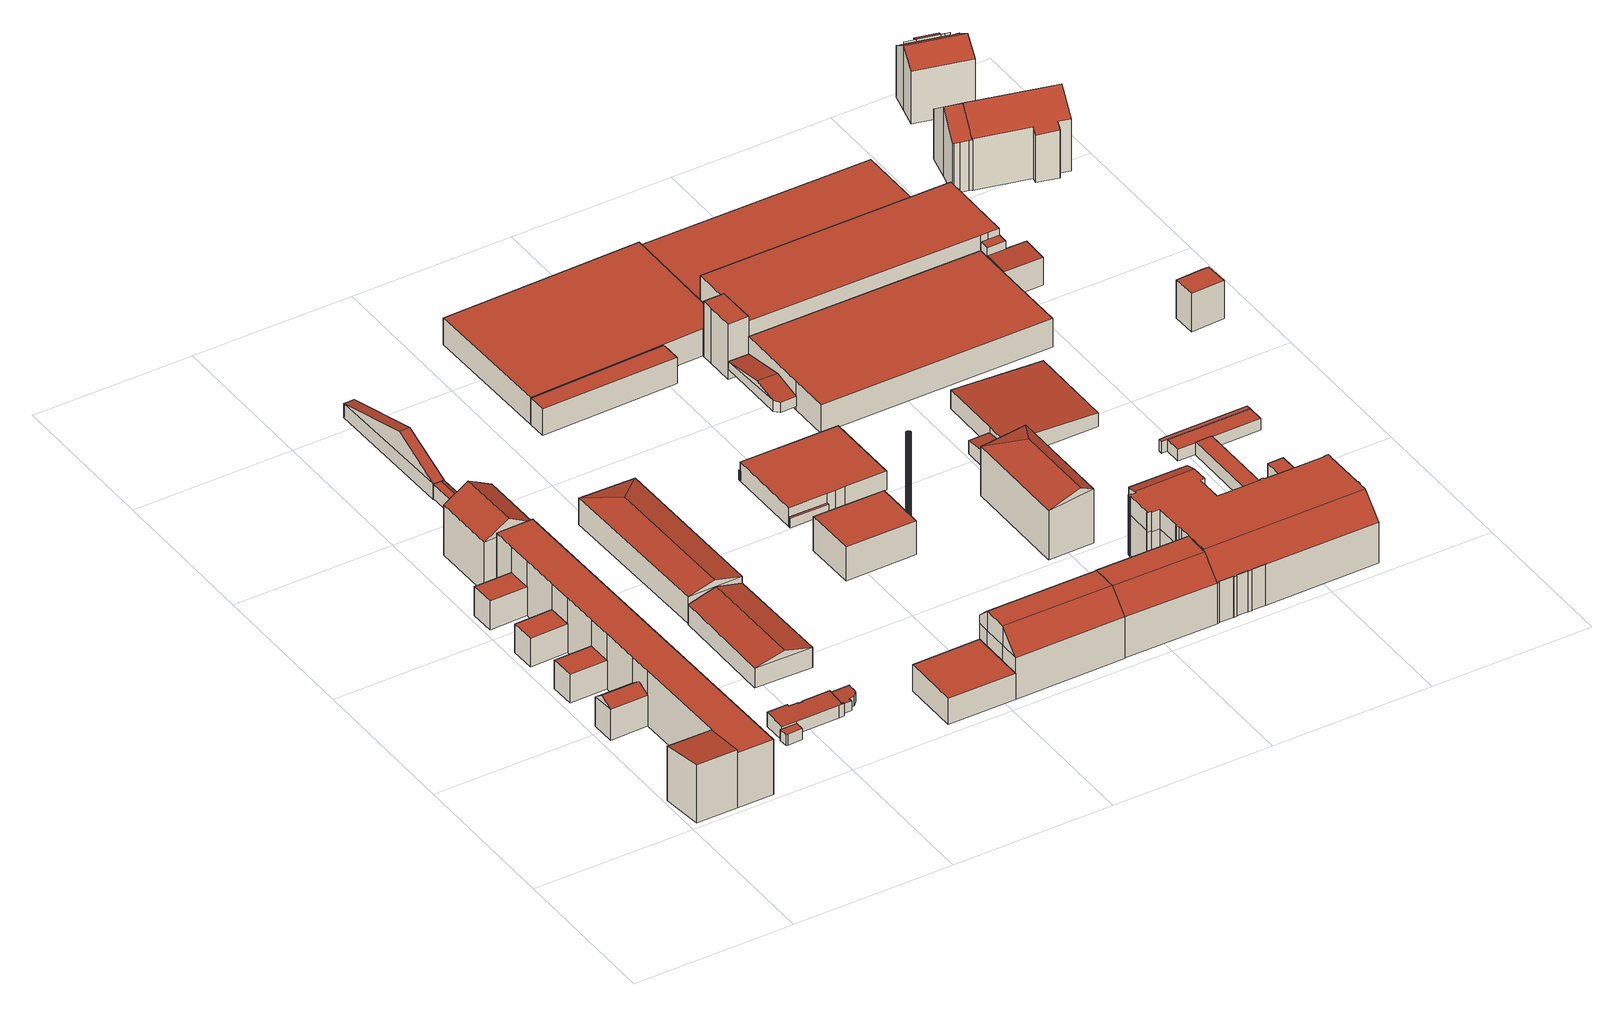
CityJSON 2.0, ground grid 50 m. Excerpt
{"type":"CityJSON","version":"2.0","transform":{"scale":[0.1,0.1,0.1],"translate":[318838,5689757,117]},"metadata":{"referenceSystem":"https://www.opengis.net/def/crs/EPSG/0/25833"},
"CityObjects":{
"building1":{"type":"Building","attributes":{"Gemeindeschluessel":14713000,"Geometrietyp2DReferenz":"3000","function":"31001_9998","roofType":"9999"},"children":["building1-1","building1-2","building1-3","building1-4","building1-5","building1-6"]},
"building1-1":{"type":"BuildingPart","attributes":{"Dachtyp_tdc":"tdcPolyFlatRoof","Dachneigung":5.06,"QualitaetDacherkennung":63,"Geometrietyp2DReferenz":"3000","roofType":"2100","measuredHeight":19.06},"parents":["building1"],"geometry":[{"type":"MultiSurface","lod":"2","boundaries":[[[0,1,2,3]],[[1,4,5,2]],[[6,0,3,7,8]],[[6,9,4,1,0]],[[3,2,5,7]],[[8,9,6]],[[7,5,4,9,8]]],"semantics":{"surfaces":[{"type":"WallSurface"},{"type":"RoofSurface"},{"type":"GroundSurface"},{"type":"ClosureSurface"}],"values":[0,0,0,1,2,0,3]}}]},
"building1-2":{"type":"BuildingPart","attributes":{"Dachtyp_tdc":"tdcGableRoof","Dachneigung":22.93,"QualitaetDacherkennung":9,"Geometrietyp2DReferenz":"3000","roofType":"3100","measuredHeight":12.01},"parents":["building1"],"geometry":[{"type":"MultiSurface","lod":"2","boundaries":[[[10,11,12,13]],[[11,14,15,12]],[[11,10,16]],[[10,17,18,16]],[[14,11,16,18]],[[19,13,12,15]],[[13,19,17,10]],[[19,15,14,17]],[[17,14,18]]],"semantics":{"surfaces":[{"type":"WallSurface"},{"type":"RoofSurface"},{"type":"GroundSurface"},{"type":"ClosureSurface"}],"values":[0,0,0,1,1,2,0,3,3]}}]},
"building1-3":{"type":"BuildingPart","attributes":{"Dachtyp_tdc":"tdcPolyFlatRoof","Dachneigung":0,"QualitaetDacherkennung":59,"Geometrietyp2DReferenz":"3000","roofType":"1000","measuredHeight":9.4},"parents":["building1"],"geometry":[{"type":"MultiSurface","lod":"2","boundaries":[[[20,21,22,23]],[[21,24,25,22]],[[24,26,27,25]],[[26,24,21,20]],[[23,22,25,27]],[[23,27,26,20]]],"semantics":{"surfaces":[{"type":"WallSurface"},{"type":"RoofSurface"},{"type":"GroundSurface"},{"type":"ClosureSurface"}],"values":[0,0,0,1,2,3]}}]},
"building1-4":{"type":"BuildingPart","attributes":{"Dachtyp_tdc":"tdcPolyFlatRoof","Dachneigung":0,"QualitaetDacherkennung":18,"Geometrietyp2DReferenz":"3000","roofType":"1000","measuredHeight":18.11},"parents":["building1"],"geometry":[{"type":"MultiSurface","lod":"2","boundaries":[[[28,29,23,30]],[[29,20,23]],[[31,27,26]],[[31,32,33,27]],[[32,34,33]],[[35,36,37]],[[35,38,39,36]],[[38,40,41,39]],[[40,42,43,41]],[[42,8,7,43]],[[44,45,19,5,4]],[[45,17,19]],[[46,15,14]],[[46,47,48,15]],[[47,49,48]],[[28,30,50]],[[47,46,45,44,9,8,42,40,38,35,32,31,29,28]],[[23,27,33,36,39,41,43,7,5,19,15,48,30]],[[26,20,29,31]],[[26,27,23,20]],[[37,34,32,35]],[[37,36,33,34]],[[4,9,44]],[[5,7,8,9,4]],[[14,18,17,45,46]],[[14,15,19,17]],[[14,17,18]],[[50,49,47,28]],[[50,30,48,49]]],"semantics":{"surfaces":[{"type":"WallSurface"},{"type":"RoofSurface"},{"type":"GroundSurface"},{"type":"ClosureSurface"}],"values":[0,0,0,0,0,0,0,0,0,0,0,0,0,0,0,0,1,2,0,3,0,3,0,3,0,3,3,0,3]}}]},
"building1-5":{"type":"BuildingPart","attributes":{"Dachtyp_tdc":"tdcPolyFlatRoof","Dachneigung":0,"QualitaetDacherkennung":59,"Geometrietyp2DReferenz":"3000","roofType":"1000","measuredHeight":9.48},"parents":["building1"],"geometry":[{"type":"MultiSurface","lod":"2","boundaries":[[[51,52,53,54]],[[52,37,36,53]],[[34,51,54,33]],[[34,37,52,51]],[[54,53,36,33]],[[33,36,37,34]]],"semantics":{"surfaces":[{"type":"WallSurface"},{"type":"RoofSurface"},{"type":"GroundSurface"},{"type":"ClosureSurface"}],"values":[0,0,0,1,2,3]}}]},
"building1-6":{"type":"BuildingPart","attributes":{"Dachtyp_tdc":"tdcPolyFlatRoof","Dachneigung":0,"QualitaetDacherkennung":62,"Geometrietyp2DReferenz":"3000","roofType":"1000","measuredHeight":9.36},"parents":["building1"],"geometry":[{"type":"MultiSurface","lod":"2","boundaries":[[[49,55,56,48]],[[55,57,58,56]],[[57,50,30,58]],[[50,57,55,49]],[[48,56,58,30]],[[48,30,50,49]]],"semantics":{"surfaces":[{"type":"WallSurface"},{"type":"RoofSurface"},{"type":"GroundSurface"},{"type":"ClosureSurface"}],"values":[0,0,0,1,2,3]}}]},
"building2":{"type":"Building","attributes":{"Dachtyp_tdc":"tdcPolyFlatRoof","Gemeindeschluessel":14713000,"Dachneigung":3.69,"QualitaetDacherkennung":76,"Geometrietyp2DReferenz":"3000","function":"31001_2000","roofType":"2100","measuredHeight":3.7},"geometry":[{"type":"MultiSurface","lod":"2","boundaries":[[[59,60,61,62]],[[60,63,64,61]],[[63,65,66,64]],[[65,67,68,66]],[[67,69,70,68]],[[69,71,72,70]],[[71,59,62,72]],[[71,69,67,65,63,60,59]],[[62,61,64,66,68,70,72]]],"semantics":{"surfaces":[{"type":"WallSurface"},{"type":"RoofSurface"},{"type":"GroundSurface"}],"values":[0,0,0,0,0,0,0,1,2]}}]},
"building3":{"type":"Building","attributes":{"Dachtyp_tdc":"tdcFreeFormRoof","Gemeindeschluessel":14713000,"Dachneigung":31.34,"QualitaetDacherkennung":77,"Geometrietyp2DReferenz":"3000","function":"31001_9998","roofType":"5000","measuredHeight":21.34},"geometry":[{"type":"MultiSurface","lod":"2","boundaries":[[[73,74,75,76]],[[74,77,78,75]],[[77,79,80,78]],[[79,81,82,80]],[[81,73,76,82]],[[79,77,74,83,84]],[[84,83,73,81]],[[74,73,83]],[[81,79,84]],[[76,75,78,80,82]]],"semantics":{"surfaces":[{"type":"WallSurface"},{"type":"RoofSurface"},{"type":"GroundSurface"}],"values":[0,0,0,0,0,1,1,0,0,2]}}]},
"building4":{"type":"Building","attributes":{"Dachtyp_tdc":"tdcPolyFlatRoof","Gemeindeschluessel":14713000,"Dachneigung":4.93,"QualitaetDacherkennung":96,"Geometrietyp2DReferenz":"3000","function":"31001_2000","roofType":"2100","measuredHeight":4.81},"geometry":[{"type":"MultiSurface","lod":"2","boundaries":[[[85,86,87,88]],[[86,89,90,87]],[[89,91,92,90]],[[91,93,94,92]],[[93,95,96,94]],[[95,97,98,96]],[[97,99,100,98]],[[99,101,102,100]],[[101,103,104,102]],[[103,105,106,104]],[[105,107,108,106]],[[107,109,110,108]],[[109,111,112,110]],[[111,85,88,112]],[[111,109,107,105,103,101,99,97,95,93,91,89,86,85]],[[88,87,90,92,94,96,98,100,102,104,106,108,110,112]]],"semantics":{"surfaces":[{"type":"WallSurface"},{"type":"RoofSurface"},{"type":"GroundSurface"}],"values":[0,0,0,0,0,0,0,0,0,0,0,0,0,0,1,2]}}]},
"building5":{"type":"Building","attributes":{"Dachtyp_tdc":"tdcFreeFormRoof","Gemeindeschluessel":14713000,"Dachneigung":35.21,"QualitaetDacherkennung":14,"Geometrietyp2DReferenz":"3000","function":"31001_9998","roofType":"5000","measuredHeight":5.88},"geometry":[{"type":"MultiSurface","lod":"2","boundaries":[[[113,114,115,116]],[[114,117,118,115]],[[117,119,120,118]],[[119,113,116,120]],[[121,119,117]],[[122,121,117,114]],[[122,114,113]],[[121,122,113,119]],[[116,115,118,120]]],"semantics":{"surfaces":[{"type":"WallSurface"},{"type":"RoofSurface"},{"type":"GroundSurface"}],"values":[0,0,0,0,0,1,1,1,2]}}]},
"building6":{"type":"Building","attributes":{"Dachtyp_tdc":"tdcPolyFlatRoof","Gemeindeschluessel":14713000,"Dachneigung":2.71,"QualitaetDacherkennung":88,"Geometrietyp2DReferenz":"3000","function":"31001_2000","roofType":"2100","measuredHeight":3.27},"geometry":[{"type":"MultiSurface","lod":"2","boundaries":[[[123,124,125,126]],[[124,127,128,125]],[[127,129,130,128]],[[129,131,132,130]],[[131,133,134,132]],[[133,135,136,134]],[[135,137,138,136]],[[137,139,140,138]],[[139,141,142,140]],[[141,123,126,142]],[[141,139,137,135,133,131,129,127,124,123]],[[126,125,128,130,132,134,136,138,140,142]]],"semantics":{"surfaces":[{"type":"WallSurface"},{"type":"RoofSurface"},{"type":"GroundSurface"}],"values":[0,0,0,0,0,0,0,0,0,0,1,2]}}]},
"building7":{"type":"Building","attributes":{"Dachtyp_tdc":"tdcGableRoof","Gemeindeschluessel":14713000,"Dachneigung":14.71,"QualitaetDacherkennung":98,"Geometrietyp2DReferenz":"3000","function":"31001_2000","roofType":"3100","measuredHeight":8.89},"geometry":[{"type":"MultiSurface","lod":"2","boundaries":[[[143,144,145,146]],[[144,147,148,145]],[[147,149,150,148]],[[149,143,146,150]],[[147,144,151]],[[143,149,152]],[[144,143,152,151]],[[149,147,151,152]],[[146,145,148,150]]],"semantics":{"surfaces":[{"type":"WallSurface"},{"type":"RoofSurface"},{"type":"GroundSurface"}],"values":[0,0,0,0,0,0,1,1,2]}}]},
"building8":{"type":"Building","attributes":{"Dachtyp_tdc":"tdcGableRoof","Gemeindeschluessel":14713000,"Dachneigung":15.1,"QualitaetDacherkennung":5,"Geometrietyp2DReferenz":"3000","function":"31001_9998","roofType":"3100","measuredHeight":11.93},"geometry":[{"type":"MultiSurface","lod":"2","boundaries":[[[153,154,155,156]],[[154,157,158,155]],[[157,159,160,158]],[[159,153,156,160]],[[157,154,161]],[[153,159,162]],[[154,153,162,161]],[[159,157,161,162]],[[156,155,158,160]]],"semantics":{"surfaces":[{"type":"WallSurface"},{"type":"RoofSurface"},{"type":"GroundSurface"}],"values":[0,0,0,0,0,0,1,1,2]}}]},
"building9":{"type":"Building","attributes":{"Dachtyp_tdc":"tdcFreeFormRoof","Gemeindeschluessel":14713000,"Dachneigung":15.01,"QualitaetDacherkennung":73,"Geometrietyp2DReferenz":"3000","function":"31001_2000","roofType":"5000","measuredHeight":10.94},"geometry":[{"type":"MultiSurface","lod":"2","boundaries":[[[163,164,165,166]],[[164,167,168,165]],[[167,169,170,168]],[[169,163,166,170]],[[171,169,167]],[[172,171,167,164]],[[172,164,163]],[[171,172,163,169]],[[166,165,168,170]]],"semantics":{"surfaces":[{"type":"WallSurface"},{"type":"RoofSurface"},{"type":"GroundSurface"}],"values":[0,0,0,0,0,1,1,1,2]}}]},
"building10":{"type":"Building","attributes":{"Dachtyp_tdc":"tdcPolyFlatRoof","Gemeindeschluessel":14713000,"Dachneigung":0,"QualitaetDacherkennung":84,"Geometrietyp2DReferenz":"3000","function":"31001_2000","roofType":"1000","measuredHeight":8.67},"geometry":[{"type":"MultiSurface","lod":"2","boundaries":[[[173,174,175,176]],[[174,177,178,175]],[[177,179,180,178]],[[179,173,176,180]],[[179,177,174,173]],[[176,175,178,180]]],"semantics":{"surfaces":[{"type":"WallSurface"},{"type":"RoofSurface"},{"type":"GroundSurface"}],"values":[0,0,0,0,1,2]}}]},
"building11":{"type":"Building","attributes":{"Dachtyp_tdc":"tdcFreeFormRoof","Gemeindeschluessel":14713000,"Dachneigung":44.87,"QualitaetDacherkennung":77,"Geometrietyp2DReferenz":"3000","function":"31001_2000","roofType":"5000","measuredHeight":20.08},"geometry":[{"type":"MultiSurface","lod":"2","boundaries":[[[181,182,183,184]],[[182,185,186,183]],[[185,187,188,186]],[[187,189,190,188]],[[189,191,192,190]],[[191,193,194,192]],[[193,195,196,194]],[[195,197,198,196]],[[197,199,200,198]],[[199,201,202,200]],[[201,181,184,202]],[[203,204,205,206,207,208,209]],[[210,211,195,212]],[[209,208,211,210,213,214]],[[187,203,209,214,189]],[[189,214,213,191]],[[191,213,210,212,193]],[[193,212,195]],[[199,208,207,201]],[[197,211,208,199]],[[201,207,206,181]],[[181,206,205,182]],[[182,205,204,185]],[[185,204,203,187]],[[195,211,197]],[[184,183,186,188,190,192,194,196,198,200,202]]],"semantics":{"surfaces":[{"type":"WallSurface"},{"type":"RoofSurface"},{"type":"GroundSurface"}],"values":[0,0,0,0,0,0,0,0,0,0,0,1,1,1,0,0,0,0,0,0,0,0,0,0,0,2]}}]},
"building12":{"type":"Building","attributes":{"Dachtyp_tdc":"tdcPolyFlatRoof","Gemeindeschluessel":14713000,"Dachneigung":0,"QualitaetDacherkennung":48,"Geometrietyp2DReferenz":"3000","function":"31001_2000","roofType":"1000","measuredHeight":11.21},"geometry":[{"type":"MultiSurface","lod":"2","boundaries":[[[215,216,217,218]],[[216,219,220,217]],[[219,221,222,220]],[[221,223,224,222]],[[223,225,226,224]],[[225,215,218,226]],[[225,223,221,219,216,215]],[[218,217,220,222,224,226]]],"semantics":{"surfaces":[{"type":"WallSurface"},{"type":"RoofSurface"},{"type":"GroundSurface"}],"values":[0,0,0,0,0,0,1,2]}}]},
"building13":{"type":"Building","attributes":{"Stand_DGM":"2023","Stand_Basis-DLM":"2022","Gemeindeschluessel":"14713000","ObjektHoehe":34,"Stand_Laserscan":"2023","BodenHoehe":121.44,"Stand_3D-Stadtmodell":"2025","Geometrietyp2DReferenz":1000,"AbsoluteHoehe":155.44,"function":"51002_1290","roofType":"9999","measuredHeight":34},"geometry":[{"type":"MultiSurface","lod":"2","boundaries":[[[227,228,229]],[[227,230,231]],[[227,229,232]],[[227,232,233]],[[227,233,230]],[[227,231,234]],[[227,234,235]],[[227,235,236]],[[227,236,237]],[[227,237,238]],[[227,238,239]],[[227,239,240]],[[227,240,241]],[[227,241,242]],[[227,242,243]],[[227,243,244]],[[227,244,245]],[[227,245,246]],[[236,247,248]],[[235,234,249]],[[235,249,247]],[[234,231,250]],[[234,250,249]],[[231,230,251]],[[231,251,250]],[[230,233,252]],[[230,252,251]],[[233,232,253]],[[233,253,252]],[[232,229,254]],[[232,254,253]],[[229,228,255]],[[229,255,254]],[[228,227,256]],[[228,256,255]],[[227,246,257]],[[227,257,256]],[[246,245,258]],[[246,258,257]],[[245,244,259]],[[245,259,258]],[[244,243,260]],[[244,260,259]],[[243,242,261]],[[243,261,260]],[[242,241,262]],[[242,262,261]],[[241,240,263]],[[241,263,262]],[[240,239,264]],[[240,264,263]],[[239,238,265]],[[239,265,264]],[[238,237,266]],[[238,266,265]],[[237,236,248]],[[237,248,266]],[[236,235,247]],[[253,254,255]],[[253,255,256]],[[253,257,258]],[[253,258,259]],[[253,259,260]],[[253,260,261]],[[253,261,262]],[[253,262,263]],[[253,263,264]],[[253,264,265]],[[253,265,266]],[[253,266,248]],[[253,248,247]],[[253,247,249]],[[253,249,250]],[[253,250,251]],[[253,251,252]],[[253,256,257]]],"semantics":{"surfaces":[{"type":"RoofSurface"},{"type":"WallSurface"},{"type":"GroundSurface"}],"values":[0,0,0,0,0,0,0,0,0,0,0,0,0,0,0,0,0,0,1,1,1,1,1,1,1,1,1,1,1,1,1,1,1,1,1,1,1,1,1,1,1,1,1,1,1,1,1,1,1,1,1,1,1,1,1,1,1,1,2,2,2,2,2,2,2,2,2,2,2,2,2,2,2,2,2,2]}}]},
"building14":{"type":"Building","attributes":{"Gemeindeschluessel":14713000,"Geometrietyp2DReferenz":"3000","function":"31001_2000","roofType":"9999"},"children":["building14-1","building14-2","building14-3"]},
"building14-1":{"type":"BuildingPart","attributes":{"Dachtyp_tdc":"tdcPolyFlatRoof","Dachneigung":0,"QualitaetDacherkennung":0,"Geometrietyp2DReferenz":"3000","roofType":"9999","measuredHeight":3.08},"parents":["building14"],"geometry":[{"type":"MultiSurface","lod":"2","boundaries":[[[267,268,269,270]],[[270,269,271,272]],[[269,268,273,271]],[[268,267,274,273]],[[272,271,273,274]],[[272,274,267,270]]],"semantics":{"surfaces":[{"type":"RoofSurface"},{"type":"WallSurface"},{"type":"GroundSurface"},{"type":"ClosureSurface"}],"values":[0,1,1,1,2,3]}}]},
"building14-2":{"type":"BuildingPart","attributes":{"Dachtyp_tdc":"tdcPolyFlatRoof","Dachneigung":0,"QualitaetDacherkennung":0,"Geometrietyp2DReferenz":"3000","roofType":"9999","measuredHeight":3.08},"parents":["building14"],"geometry":[{"type":"MultiSurface","lod":"2","boundaries":[[[275,276,277,278]],[[278,277,279,280]],[[277,276,281,279]],[[276,275,282,281]],[[280,279,281,282]],[[280,282,275,278]]],"semantics":{"surfaces":[{"type":"RoofSurface"},{"type":"WallSurface"},{"type":"GroundSurface"},{"type":"ClosureSurface"}],"values":[0,1,1,1,2,3]}}]},
"building14-3":{"type":"BuildingPart","attributes":{"Dachtyp_tdc":"tdcPolyFlatRoof","Dachneigung":0,"QualitaetDacherkennung":38,"Geometrietyp2DReferenz":"3000","roofType":"1000","measuredHeight":6.15},"parents":["building14"],"geometry":[{"type":"MultiSurface","lod":"2","boundaries":[[[283,284,285,286]],[[284,287,288,285]],[[287,289,278,280,288]],[[290,291,270,272,282,275]],[[292,293,294,274,267]],[[293,283,286,294]],[[293,292,291,290,289,287,284,283]],[[286,285,288,280,282,272,274,294]],[[275,278,289,290]],[[275,282,280,278]],[[267,270,291,292]],[[267,274,272,270]]],"semantics":{"surfaces":[{"type":"WallSurface"},{"type":"RoofSurface"},{"type":"GroundSurface"},{"type":"ClosureSurface"}],"values":[0,0,0,0,0,0,1,2,0,3,0,3]}}]},
"building15":{"type":"Building","attributes":{"Gemeindeschluessel":14713000,"Geometrietyp2DReferenz":"3000","function":"31001_2000","roofType":"9999"},"children":["building15-1","building15-2"]},
"building15-1":{"type":"BuildingPart","attributes":{"Dachtyp_tdc":"tdcPolyFlatRoof","Dachneigung":0,"QualitaetDacherkennung":73,"Geometrietyp2DReferenz":"3000","roofType":"1000","measuredHeight":8.8},"parents":["building15"],"geometry":[{"type":"MultiSurface","lod":"2","boundaries":[[[295,296,297,298]],[[296,299,300,297]],[[299,301,302,300]],[[301,303,304,302]],[[303,305,306,307,304]],[[308,309,310,311,312]],[[309,295,298,310]],[[309,308,305,303,301,299,296,295]],[[298,297,300,302,304,307,311,310]],[[312,306,305,308]],[[312,311,307,306]]],"semantics":{"surfaces":[{"type":"WallSurface"},{"type":"RoofSurface"},{"type":"GroundSurface"},{"type":"ClosureSurface"}],"values":[0,0,0,0,0,0,0,1,2,0,3]}}]},
"building15-2":{"type":"BuildingPart","attributes":{"Dachtyp_tdc":"tdcPolyFlatRoof","Dachneigung":0,"QualitaetDacherkennung":86,"Geometrietyp2DReferenz":"3000","roofType":"1000","measuredHeight":8.56},"parents":["building15"],"geometry":[{"type":"MultiSurface","lod":"2","boundaries":[[[306,313,314,307]],[[313,315,316,314]],[[315,312,311,316]],[[312,315,313,306]],[[307,314,316,311]],[[307,311,312,306]]],"semantics":{"surfaces":[{"type":"WallSurface"},{"type":"RoofSurface"},{"type":"GroundSurface"},{"type":"ClosureSurface"}],"values":[0,0,0,1,2,3]}}]},
"building16":{"type":"Building","attributes":{"Dachtyp_tdc":"tdcFreeFormRoof","Gemeindeschluessel":14713000,"Dachneigung":45.64,"QualitaetDacherkennung":65,"Geometrietyp2DReferenz":"3000","function":"31001_2000","roofType":"5000","measuredHeight":20},"geometry":[{"type":"MultiSurface","lod":"2","boundaries":[[[317,318,319,320]],[[318,321,322,319]],[[321,193,323,322]],[[193,324,325,323]],[[324,191,326,325]],[[191,189,327,326]],[[189,328,329,327]],[[328,187,330,329]],[[187,331,332,330]],[[331,317,320,332]],[[333,334,212,321]],[[335,336,337,338]],[[214,213,334,333,339,335,338]],[[317,335,339,318]],[[318,339,333,321]],[[191,213,214,189]],[[189,214,338,328]],[[328,338,337,187]],[[187,337,336,331]],[[331,336,335,317]],[[324,334,213,191]],[[193,212,334,324]],[[321,212,193]],[[320,319,322,323,325,326,327,329,330,332]]],"semantics":{"surfaces":[{"type":"WallSurface"},{"type":"RoofSurface"},{"type":"GroundSurface"}],"values":[0,0,0,0,0,0,0,0,0,0,1,1,1,0,0,0,0,0,0,0,0,0,0,2]}}]},
"building17":{"type":"Building","attributes":{"Dachtyp_tdc":"tdcFreeFormRoof","Gemeindeschluessel":14713000,"Dachneigung":10.09,"QualitaetDacherkennung":33,"Geometrietyp2DReferenz":"3000","function":"31001_2000","roofType":"5000","measuredHeight":5.03},"geometry":[{"type":"MultiSurface","lod":"2","boundaries":[[[340,341,342,343]],[[341,344,345,342]],[[344,346,347,345]],[[346,348,349,347]],[[348,340,343,349]],[[344,341,350,351,346]],[[351,350,340,348]],[[341,340,350]],[[348,346,351]],[[343,342,345,347,349]]],"semantics":{"surfaces":[{"type":"WallSurface"},{"type":"RoofSurface"},{"type":"GroundSurface"}],"values":[0,0,0,0,0,1,1,0,0,2]}}]},
"building18":{"type":"Building","attributes":{"Dachtyp_tdc":"tdcHipAndGableRoof","Gemeindeschluessel":14713000,"Dachneigung":19.66,"QualitaetDacherkennung":13,"Geometrietyp2DReferenz":"3000","function":"31001_2000","roofType":"5000","measuredHeight":19.71},"geometry":[{"type":"MultiSurface","lod":"2","boundaries":[[[352,353,354,355]],[[353,356,357,354]],[[356,358,359,357]],[[358,352,355,359]],[[356,353,360]],[[352,358,361]],[[353,352,361,360]],[[358,356,360,361]],[[355,354,357,359]]],"semantics":{"surfaces":[{"type":"WallSurface"},{"type":"RoofSurface"},{"type":"GroundSurface"}],"values":[0,0,0,0,1,0,1,1,2]}}]},
"building19":{"type":"Building","attributes":{"Dachtyp_tdc":"tdcFreeFormRoof","Gemeindeschluessel":14713000,"Dachneigung":0.931,"QualitaetDacherkennung":51,"Geometrietyp2DReferenz":"3000","function":"31001_2000","roofType":"5000","measuredHeight":20.13},"geometry":[{"type":"MultiSurface","lod":"2","boundaries":[[[362,363,364,365]],[[363,366,367,364]],[[366,368,369,367]],[[368,370,371,369]],[[370,372,373,371]],[[372,374,375,373]],[[374,376,377,375]],[[376,378,379,377]],[[378,380,381,379]],[[380,382,383,381]],[[382,384,385,383]],[[384,386,387,385]],[[386,388,389,387]],[[388,390,391,389]],[[390,392,393,391]],[[392,394,395,393]],[[394,396,397,395]],[[396,398,399,397]],[[398,400,401,399]],[[400,402,403,401]],[[402,404,405,403]],[[404,406,407,405]],[[406,408,409,407]],[[408,410,411,409]],[[410,412,413,411]],[[412,414,415,413]],[[414,416,417,415]],[[416,418,419,417]],[[418,420,421,419]],[[420,422,423,421]],[[422,424,425,423]],[[424,426,427,425]],[[426,428,429,427]],[[428,430,431,429]],[[430,432,433,431]],[[432,434,435,433]],[[434,436,437,435]],[[436,438,439,437]],[[438,440,441,439]],[[440,442,443,441]],[[442,444,445,443]],[[444,446,447,445]],[[446,448,449,447]],[[448,450,451,449]],[[450,452,453,451]],[[452,454,455,453]],[[454,456,457,455]],[[456,458,459,457]],[[458,460,461,459]],[[460,462,463,461]],[[462,464,465,463]],[[464,466,467,465]],[[466,362,365,467]],[[468,469,470,471,472]],[[473,474,475,476,477,478,438,479,480,481,482,483,484,454,452,485]],[[486,487,488,489,490,491,492,493,494,495,496,497,498,499,500,472,471,501,502,503,504,505,506,507,508,509,510,511,512,513,514,515,516,517,518,480,479,519,520,521,522]],[[430,522,521,432]],[[428,486,522,430]],[[432,521,520,434]],[[434,520,519,436]],[[436,519,479,438]],[[464,518,517,466]],[[462,481,480,518,464]],[[466,517,516,362]],[[362,516,515,363]],[[363,515,514,366]],[[366,514,513,368]],[[368,513,512,370]],[[370,512,511,372]],[[372,511,510,374]],[[374,510,509,376]],[[376,509,508,378]],[[378,508,507,380]],[[380,507,506,382]],[[382,506,505,384]],[[384,505,504,386]],[[386,504,503,388]],[[388,503,502,390]],[[390,502,501,392]],[[392,501,471,470,394]],[[400,500,499,402]],[[398,468,472,500,400]],[[402,499,498,404]],[[404,498,497,406]],[[406,497,496,408]],[[408,496,495,410]],[[410,495,494,412]],[[412,494,493,414]],[[414,493,492,416]],[[416,492,491,418]],[[418,491,490,420]],[[420,490,489,422]],[[422,489,488,424]],[[424,488,487,426]],[[426,487,486,428]],[[450,485,452]],[[448,473,485,450]],[[456,484,483,458]],[[454,484,456]],[[458,483,482,460]],[[460,482,481,462]],[[438,478,440]],[[478,477,440]],[[440,477,476,442]],[[442,476,475,444]],[[444,475,474,446]],[[446,474,473,448]],[[394,470,469,396]],[[396,469,468,398]],[[365,364,367,369,371,373,375,377,379,381,383,385,387,389,391,393,395,397,399,401,403,405,407,409,411,413,415,417,419,421,423,425,427,429,431,433,435,437,439,441,443,445,447,449,451,453,455,457,459,461,463,465,467]]],"semantics":{"surfaces":[{"type":"WallSurface"},{"type":"RoofSurface"},{"type":"GroundSurface"}],"values":[0,0,0,0,0,0,0,0,0,0,0,0,0,0,0,0,0,0,0,0,0,0,0,0,0,0,0,0,0,0,0,0,0,0,0,0,0,0,0,0,0,0,0,0,0,0,0,0,0,0,0,0,0,1,1,1,0,0,0,0,0,0,0,0,0,0,0,0,0,0,0,0,0,0,0,0,0,0,0,0,0,0,0,0,0,0,0,0,0,0,0,0,0,0,0,0,0,0,0,0,0,0,0,0,0,0,0,0,0,2]}}]},
"building20":{"type":"Building","attributes":{"Gemeindeschluessel":14713000,"Geometrietyp2DReferenz":"3000","function":"31001_2000","roofType":"9999"},"children":["building20-1","building20-2"]},
"building20-1":{"type":"BuildingPart","attributes":{"Dachtyp_tdc":"tdcPolyFlatRoof","Dachneigung":3.35,"QualitaetDacherkennung":69,"Geometrietyp2DReferenz":"3000","roofType":"2100","measuredHeight":6.18},"parents":["building20"],"geometry":[{"type":"MultiSurface","lod":"2","boundaries":[[[523,524,525,526]],[[524,527,528,525]],[[527,529,530,531,528]],[[532,523,526,533,534]],[[532,529,527,524,523]],[[526,525,528,531,533]],[[534,530,529,532]],[[534,533,531,530]]],"semantics":{"surfaces":[{"type":"WallSurface"},{"type":"RoofSurface"},{"type":"GroundSurface"},{"type":"ClosureSurface"}],"values":[0,0,0,0,1,2,0,3]}}]},
"building20-2":{"type":"BuildingPart","attributes":{"Dachtyp_tdc":"tdcPolyFlatRoof","Dachneigung":5.9,"QualitaetDacherkennung":83,"Geometrietyp2DReferenz":"3000","roofType":"2100","measuredHeight":5.24},"parents":["building20"],"geometry":[{"type":"MultiSurface","lod":"2","boundaries":[[[530,535,536,531]],[[535,537,538,536]],[[537,534,533,538]],[[537,535,530,534]],[[533,531,536,538]],[[531,533,534,530]]],"semantics":{"surfaces":[{"type":"WallSurface"},{"type":"RoofSurface"},{"type":"GroundSurface"},{"type":"ClosureSurface"}],"values":[0,0,0,1,2,3]}}]},
"building21":{"type":"Building","attributes":{"Dachtyp_tdc":"tdcPolyFlatRoof","Gemeindeschluessel":14713000,"Dachneigung":0,"QualitaetDacherkennung":43,"Geometrietyp2DReferenz":"3000","function":"31001_2000","roofType":"1000","measuredHeight":9.35},"geometry":[{"type":"MultiSurface","lod":"2","boundaries":[[[539,540,541,542]],[[540,543,544,541]],[[543,545,546,544]],[[545,547,548,546]],[[547,549,550,548]],[[549,551,552,550]],[[551,539,542,552]],[[551,549,547,545,543,540,539]],[[542,541,544,546,548,550,552]]],"semantics":{"surfaces":[{"type":"WallSurface"},{"type":"RoofSurface"},{"type":"GroundSurface"}],"values":[0,0,0,0,0,0,0,1,2]}}]},
"building22":{"type":"Building","attributes":{"Gemeindeschluessel":14713000,"Geometrietyp2DReferenz":"3000","function":"31001_2000","roofType":"9999"},"children":["building22-1","building22-2"]},
"building22-1":{"type":"BuildingPart","attributes":{"Dachtyp_tdc":"tdcPolyFlatRoof","Dachneigung":0,"QualitaetDacherkennung":72,"Geometrietyp2DReferenz":"3000","roofType":"1000","measuredHeight":18.2},"parents":["building22"],"geometry":[{"type":"MultiSurface","lod":"2","boundaries":[[[553,554,555,556]],[[554,557,558,555]],[[557,559,560,561,558]],[[562,553,556,563,564]],[[562,559,557,554,553]],[[556,555,558,561,563]],[[564,560,559,562]],[[564,563,561,560]]],"semantics":{"surfaces":[{"type":"WallSurface"},{"type":"RoofSurface"},{"type":"GroundSurface"},{"type":"ClosureSurface"}],"values":[0,0,0,0,1,2,0,3]}}]},
"building22-2":{"type":"BuildingPart","attributes":{"Dachtyp_tdc":"tdcPolyFlatRoof","Dachneigung":0,"QualitaetDacherkennung":67,"Geometrietyp2DReferenz":"3000","roofType":"1000","measuredHeight":16.85},"parents":["building22"],"geometry":[{"type":"MultiSurface","lod":"2","boundaries":[[[560,565,566,561]],[[565,567,568,566]],[[567,569,570,568]],[[569,571,572,570]],[[571,573,574,572]],[[573,575,576,574]],[[575,564,563,576]],[[564,575,573,571,569,567,565,560]],[[561,566,568,570,572,574,576,563]],[[561,563,564,560]]],"semantics":{"surfaces":[{"type":"WallSurface"},{"type":"RoofSurface"},{"type":"GroundSurface"},{"type":"ClosureSurface"}],"values":[0,0,0,0,0,0,0,1,2,3]}}]},
"building23":{"type":"Building","attributes":{"Dachtyp_tdc":"tdcPolyFlatRoof","Gemeindeschluessel":14713000,"Dachneigung":0,"QualitaetDacherkennung":74,"Geometrietyp2DReferenz":"3000","function":"31001_2000","roofType":"1000","measuredHeight":4.25},"geometry":[{"type":"MultiSurface","lod":"2","boundaries":[[[577,578,579,580]],[[578,581,582,579]],[[581,583,584,582]],[[583,585,586,584]],[[585,577,580,586]],[[585,583,581,578,577]],[[580,579,582,584,586]]],"semantics":{"surfaces":[{"type":"WallSurface"},{"type":"RoofSurface"},{"type":"GroundSurface"}],"values":[0,0,0,0,0,1,2]}}]},
"building24":{"type":"Building","attributes":{"Dachtyp_tdc":"tdcPolyFlatRoof","Gemeindeschluessel":14713000,"Dachneigung":0,"QualitaetDacherkennung":68,"Geometrietyp2DReferenz":"3000","function":"31001_2000","roofType":"1000","measuredHeight":7.66},"geometry":[{"type":"MultiSurface","lod":"2","boundaries":[[[587,588,298,297]],[[588,589,590,298]],[[589,591,592,590]],[[591,587,297,592]],[[591,589,588,587]],[[297,298,590,592]]],"semantics":{"surfaces":[{"type":"WallSurface"},{"type":"RoofSurface"},{"type":"GroundSurface"}],"values":[0,0,0,0,1,2]}}]},
"building25":{"type":"Building","attributes":{"Gemeindeschluessel":14713000,"Geometrietyp2DReferenz":"3000","function":"31001_2000","roofType":"9999"},"children":["building25-1","building25-2"]},
"building25-1":{"type":"BuildingPart","attributes":{"Dachtyp_tdc":"tdcGableRoof","Dachneigung":21.27,"QualitaetDacherkennung":20,"Geometrietyp2DReferenz":"3000","roofType":"3100","measuredHeight":5.75},"parents":["building25"],"geometry":[{"type":"MultiSurface","lod":"2","boundaries":[[[593,594,584,586]],[[594,595,596,584]],[[597,593,586,598]],[[595,594,599]],[[593,597,600]],[[594,593,600,599]],[[597,595,599,600]],[[586,584,596,598]],[[598,596,595,597]]],"semantics":{"surfaces":[{"type":"WallSurface"},{"type":"RoofSurface"},{"type":"GroundSurface"},{"type":"ClosureSurface"}],"values":[0,0,0,0,0,1,1,2,3]}}]},
"building25-2":{"type":"BuildingPart","attributes":{"Dachtyp_tdc":"tdcPolyFlatRoof","Dachneigung":0,"QualitaetDacherkennung":81,"Geometrietyp2DReferenz":"3000","roofType":"1000","measuredHeight":4.82},"parents":["building25"],"geometry":[{"type":"MultiSurface","lod":"2","boundaries":[[[601,602,603,604]],[[602,605,606,603]],[[605,607,608,606]],[[607,609,597,598,608]],[[610,611,612,596,595]],[[611,601,604,612]],[[611,610,609,607,605,602,601]],[[604,603,606,608,598,596,612]],[[595,597,609,610]],[[595,596,598,597]]],"semantics":{"surfaces":[{"type":"WallSurface"},{"type":"RoofSurface"},{"type":"GroundSurface"},{"type":"ClosureSurface"}],"values":[0,0,0,0,0,0,1,2,0,3]}}]},
"building26":{"type":"Building","attributes":{"Gemeindeschluessel":14713000,"Geometrietyp2DReferenz":"3000","function":"31001_2000","roofType":"9999"},"children":["building26-1","building26-2"]},
"building26-1":{"type":"BuildingPart","attributes":{"Dachtyp_tdc":"tdcPolyFlatRoof","Dachneigung":0,"QualitaetDacherkennung":81,"Geometrietyp2DReferenz":"3000","roofType":"1000","measuredHeight":3.77},"parents":["building26"],"geometry":[{"type":"MultiSurface","lod":"2","boundaries":[[[613,614,615,616]],[[614,617,618,615]],[[617,619,620,618]],[[619,621,622,620]],[[621,623,624,622]],[[623,625,626,624]],[[623,621,619,617,614,613,625]],[[626,616,615,618,620,622,624]],[[616,626,625,613]]],"semantics":{"surfaces":[{"type":"WallSurface"},{"type":"RoofSurface"},{"type":"GroundSurface"},{"type":"ClosureSurface"}],"values":[0,0,0,0,0,0,1,2,3]}}]},
"building26-2":{"type":"BuildingPart","attributes":{"Dachtyp_tdc":"tdcPolyFlatRoof","Dachneigung":0,"QualitaetDacherkennung":86,"Geometrietyp2DReferenz":"3000","roofType":"1000","measuredHeight":3.78},"parents":["building26"],"geometry":[{"type":"MultiSurface","lod":"2","boundaries":[[[627,628,626,625]],[[627,629,630,628]],[[629,631,632,630]],[[631,633,634,632]],[[633,613,616,634]],[[613,633,631,629,627,625]],[[626,628,630,632,634,616]],[[625,626,616,613]]],"semantics":{"surfaces":[{"type":"WallSurface"},{"type":"RoofSurface"},{"type":"GroundSurface"},{"type":"ClosureSurface"}],"values":[0,0,0,0,0,1,2,3]}}]},
"building27":{"type":"Building","attributes":{"Dachtyp_tdc":"tdcPolyFlatRoof","Gemeindeschluessel":14713000,"Dachneigung":0,"QualitaetDacherkennung":97,"Geometrietyp2DReferenz":"3000","function":"31001_2000","roofType":"1000","measuredHeight":12.44},"geometry":[{"type":"MultiSurface","lod":"2","boundaries":[[[635,636,637,638]],[[636,639,640,637]],[[639,641,642,640]],[[641,635,638,642]],[[641,639,636,635]],[[638,637,640,642]]],"semantics":{"surfaces":[{"type":"WallSurface"},{"type":"RoofSurface"},{"type":"GroundSurface"}],"values":[0,0,0,0,1,2]}}]},
"building28":{"type":"Building","attributes":{"Dachtyp_tdc":"tdcPolyFlatRoof","Gemeindeschluessel":14713000,"Dachneigung":3.32,"QualitaetDacherkennung":95,"Geometrietyp2DReferenz":"3000","function":"31001_2000","roofType":"2100","measuredHeight":9.54},"geometry":[{"type":"MultiSurface","lod":"2","boundaries":[[[643,644,645,646]],[[644,647,648,645]],[[647,649,650,648]],[[649,651,652,650]],[[651,643,646,652]],[[651,649,647,644,643]],[[646,645,648,650,652]]],"semantics":{"surfaces":[{"type":"WallSurface"},{"type":"RoofSurface"},{"type":"GroundSurface"}],"values":[0,0,0,0,0,1,2]}}]},
"building29":{"type":"Building","attributes":{"Dachtyp_tdc":"tdcPolyFlatRoof","Gemeindeschluessel":14713000,"Dachneigung":0,"QualitaetDacherkennung":79,"Geometrietyp2DReferenz":"3000","function":"31001_2000","roofType":"1000","measuredHeight":12.61},"geometry":[{"type":"MultiSurface","lod":"2","boundaries":[[[653,654,655,656]],[[654,657,658,655]],[[657,659,660,658]],[[659,661,662,660]],[[661,653,656,662]],[[661,659,657,654,653]],[[656,655,658,660,662]]],"semantics":{"surfaces":[{"type":"WallSurface"},{"type":"RoofSurface"},{"type":"GroundSurface"}],"values":[0,0,0,0,0,1,2]}}]},
"building30":{"type":"Building","attributes":{"Dachtyp_tdc":"tdcGableRoof","Gemeindeschluessel":14713000,"Dachneigung":37.79,"QualitaetDacherkennung":68,"Geometrietyp2DReferenz":"3000","function":"31001_2000","roofType":"3100","measuredHeight":22.92},"geometry":[{"type":"MultiSurface","lod":"2","boundaries":[[[663,664,665,666]],[[664,667,668,665]],[[667,669,670,668]],[[669,671,672,670]],[[671,673,674,672]],[[673,675,676,674]],[[675,677,678,676]],[[677,679,680,678]],[[679,681,682,680]],[[681,663,666,682]],[[677,675,673,671,669,667,664,663]],[[663,681,679,677]],[[666,665,668,670,672,674,676,678,680,682]]],"semantics":{"surfaces":[{"type":"WallSurface"},{"type":"RoofSurface"},{"type":"GroundSurface"}],"values":[0,0,0,0,0,0,0,0,0,0,1,1,2]}}]},
"building31":{"type":"Building","attributes":{"Dachtyp_tdc":"tdcFreeFormRoof","Gemeindeschluessel":14713000,"Dachneigung":36.49,"QualitaetDacherkennung":54,"Geometrietyp2DReferenz":"3000","function":"31001_2000","roofType":"5000","measuredHeight":23.02},"geometry":[{"type":"MultiSurface","lod":"2","boundaries":[[[683,684,685,686]],[[684,687,688,685]],[[687,681,689,688]],[[681,690,691,689]],[[690,692,693,691]],[[692,694,695,693]],[[694,696,697,695]],[[696,698,699,697]],[[698,683,686,699]],[[700,690,681,701]],[[683,698,696,694,692,700,701,687,684]],[[681,687,701]],[[692,690,700]],[[686,685,688,689,691,693,695,697,699]]],"semantics":{"surfaces":[{"type":"WallSurface"},{"type":"RoofSurface"},{"type":"GroundSurface"}],"values":[0,0,0,0,0,0,0,0,0,1,1,0,0,2]}}]},
"building32":{"type":"Building","attributes":{"Gemeindeschluessel":14713000,"Geometrietyp2DReferenz":"3000","function":"31001_9998","roofType":"9999"},"children":["building32-1","building32-2"]},
"building32-1":{"type":"BuildingPart","attributes":{"Dachtyp_tdc":"tdcGableRoof","Dachneigung":34.77,"QualitaetDacherkennung":60,"Geometrietyp2DReferenz":"3000","roofType":"3100","measuredHeight":21.31},"parents":["building32"],"geometry":[{"type":"MultiSurface","lod":"2","boundaries":[[[702,703,704]],[[703,705,706,704]],[[705,707,708,706]],[[707,709,710,708]],[[709,711,712,710]],[[711,713,714,712]],[[713,715,716,714]],[[715,717,718,716]],[[717,719,720,718]],[[713,711,709,707]],[[707,705,703,702,719,717,715,713]],[[720,704,706,708,710,712,714,716,718]],[[702,704,720,719]]],"semantics":{"surfaces":[{"type":"WallSurface"},{"type":"RoofSurface"},{"type":"GroundSurface"},{"type":"ClosureSurface"}],"values":[0,0,0,0,0,0,0,0,0,1,1,2,3]}}]},
"building32-2":{"type":"BuildingPart","attributes":{"Dachtyp_tdc":"tdcPolyFlatRoof","Dachneigung":24.7,"QualitaetDacherkennung":33,"Geometrietyp2DReferenz":"3000","roofType":"2100","measuredHeight":17.69},"parents":["building32"],"geometry":[{"type":"MultiSurface","lod":"2","boundaries":[[[721,720,719]],[[721,722,723,720]],[[722,724,725,723]],[[724,726,727,725]],[[726,728,729,727]],[[728,730,731,729]],[[730,732,733,731]],[[732,734,704,733]],[[734,702,704]],[[732,730,728,726,724,722,721,734]],[[720,723,725,727,729,731,733,704]],[[719,702,734,721]],[[719,720,704,702]]],"semantics":{"surfaces":[{"type":"WallSurface"},{"type":"RoofSurface"},{"type":"GroundSurface"},{"type":"ClosureSurface"}],"values":[0,0,0,0,0,0,0,0,0,1,2,0,3]}}]}
},
"vertices":[
[15,5,213],[2,132,201],[2,132,22],[15,5,22],[140,132,201],[140,132,22],[142,5,213],[142,5,22],[142,5,203],[140,112,203],
[18,439,123],[17,516,117],[17,516,22],[18,439,22],[134,517,117],[134,517,22],[17,483,142],[135,441,123],[135,485,142],[135,441,22],
[129,832,116],[12,830,116],[12,830,22],[129,832,22],[11,907,116],[11,907,22],[128,909,116],[128,909,22],
[131,716,203],[129,832,203],[131,716,22],[128,909,203],[126,1029,203],[126,1029,22],[126,1029,117],[125,1106,203],[125,1106,22],[125,1106,117],[124,1178,203],[124,1178,22],[237,1179,203],[237,1179,22],[255,5,203],[255,5,22],[140,132,203],[135,441,203],[134,517,203],[132,639,203],[132,639,22],[132,639,116],[131,716,116],
[9,1027,117],[8,1104,117],[8,1104,22],[9,1027,22],
[15,637,116],[15,637,22],[14,714,116],[14,714,22],
[397,161,67],[393,161,67],[393,161,31],[397,161,31],[392,189,68],[392,189,31],[396,189,68],[396,189,31],[443,189,68],[443,189,31],[444,168,67],[444,168,31],[444,162,67],[444,162,31],
[83,1377,187],[200,1379,213],[200,1379,21],[83,1377,21],[235,1379,194],[235,1379,21],[237,1179,194],[237,1179,21],[85,1178,187],[85,1178,21],[161,1378,234],[163,1178,234],
[396,189,74],[395,259,80],[395,259,32],[396,189,32],[458,259,80],[458,259,32],[458,253,79],[458,253,32],[488,253,79],[488,253,32],[488,250,79],[488,250,32],[500,250,79],[500,250,32],[500,253,79],[500,253,32],[587,254,79],[587,254,32],[587,194,74],[587,194,32],[593,194,74],[593,194,32],[593,190,74],[593,190,32],[577,190,74],[577,190,32],[443,189,74],[443,189,32],
[196,1609,65],[230,1609,65],[230,1609,19],[196,1609,19],[235,1379,65],[235,1379,19],[200,1379,65],[200,1379,19],[217,1379,77],[214,1595,77],
[618,194,69],[593,194,69],[593,194,39],[618,194,39],[587,194,69],[587,194,39],[587,254,72],[587,254,39],[649,254,72],[649,254,39],[649,247,71],[649,247,39],[649,233,71],[649,233,39],[649,222,70],[649,222,39],[634,206,70],[634,206,39],[618,206,70],[618,206,39],
[451,412,106],[454,747,107],[454,747,41],[451,412,41],[624,750,109],[624,750,41],[631,409,107],[631,409,41],[543,749,130],[545,410,130],
[190,2045,62],[223,2046,62],[223,2046,15],[190,2045,15],[230,1609,66],[230,1609,15],[196,1609,66],[196,1609,15],[228,1777,135],[194,1776,135],
[443,1276,131],[617,1272,131],[617,1272,44],[443,1276,44],[624,750,131],[624,750,44],[454,747,131],[454,747,44],[539,749,153],[532,1188,154],
[1014,5,123],[803,5,123],[803,5,37],[1014,5,37],[803,184,123],[803,184,37],[1014,186,123],[1014,186,37],
[1340,186,174],[1355,186,174],[1355,186,38],[1340,186,38],[1356,186,174],[1356,186,38],[1356,185,174],[1356,185,38],[1356,92,174],[1356,92,38],[1356,91,174],[1356,91,38],[1356,6,174],[1356,6,38],[1014,5,174],[1014,5,38],[1014,70,174],[1014,70,38],[1014,148,174],[1014,148,38],[1014,186,174],[1014,186,38],[1356,185,203],[1356,186,202],[1355,186,202],[1340,186,202],[1014,186,202],[1014,148,239],[1356,148,239],[1356,70,239],[1014,70,239],[1356,6,175],[1356,91,239],[1356,92,239],
[1129,686,156],[909,685,156],[909,685,44],[1129,686,44],[908,846,156],[908,846,44],[1129,846,156],[1129,846,44],[1129,760,156],[1129,760,44],[1129,752,156],[1129,752,44],
[1165,770,384],[1164,772,384],[1163,774,384],[1156,776,384],[1154,775,384],[1161,775,384],[1158,776,384],[1152,774,384],[1151,772,384],[1150,770,384],[1150,768,384],[1151,765,384],[1152,764,384],[1154,762,384],[1156,761,384],[1158,761,384],[1161,762,384],[1163,764,384],[1164,765,384],[1165,768,384],[1151,772,44],[1150,770,44],[1152,774,44],[1154,775,44],[1156,776,44],[1158,776,44],[1161,775,44],[1163,774,44],[1164,772,44],[1165,770,44],[1165,768,44],[1164,765,44],[1163,764,44],[1161,762,44],[1158,761,44],[1156,761,44],[1154,762,44],[1152,764,44],[1151,765,44],[1150,768,44],
[1030,1212,76],[1030,1220,76],[909,1220,76],[909,1212,76],[909,1220,45],[909,1212,45],[1030,1220,45],[1030,1212,45],
[909,971,76],[909,963,76],[1030,963,76],[1030,971,76],[1030,963,45],[1030,971,45],[909,963,45],[909,971,45],
[1216,971,107],[1086,971,107],[1086,971,45],[1216,971,45],[1056,971,107],[1056,971,45],[1030,971,107],[909,971,107],[909,1212,107],[1030,1212,107],[1215,1212,107],[1215,1212,45],
[1210,2197,99],[1209,1891,99],[1209,1891,11],[1210,2197,11],[1209,1773,99],[1209,1773,11],[1146,1773,99],[1146,1773,11],[1146,1777,99],[1146,1777,11],[1022,1774,99],[1022,1774,97],[1022,1774,11],[597,1761,99],[589,2186,99],[589,2186,11],[597,1761,11],[597,1761,97],
[1023,1709,97],[1023,1709,11],[598,1702,97],[598,1702,11],
[1645,147,174],[1644,115,174],[1644,115,40],[1645,147,40],[1644,4,174],[1644,4,40],[1356,6,40],[1356,68,174],[1356,68,40],[1356,91,40],[1356,92,40],[1356,148,174],[1356,148,40],[1356,185,40],[1645,185,174],[1645,185,40],[1644,67,238],[1356,68,238],[1645,147,240],[1645,185,202],[1356,185,202],[1356,148,240],[1644,115,239],
[1210,1651,71],[1210,1412,80],[1210,1412,47],[1210,1651,47],[1161,1412,80],[1161,1412,47],[1146,1427,83],[1146,1427,47],[1146,1651,71],[1146,1651,47],[1210,1506,97],[1146,1506,97],
[1414,479,206],[1414,818,206],[1414,818,45],[1414,479,45],[1556,818,222],[1556,818,45],[1556,479,222],[1556,479,45],[1514,738,242],[1514,479,242],
[1640,199,175],[1641,206,175],[1641,206,41],[1640,199,41],[1644,206,175],[1644,206,41],[1644,290,175],[1644,290,41],[1619,290,175],[1619,290,41],[1619,294,175],[1619,294,41],[1607,294,175],[1607,294,41],[1607,297,175],[1607,297,41],[1609,297,175],[1609,297,41],[1610,382,175],[1610,382,41],[1608,382,175],[1608,382,41],[1609,391,175],[1609,391,41],[1618,391,175],[1618,391,41],[1618,389,175],[1618,389,41],[1630,389,175],[1630,389,41],[1632,392,175],[1632,392,41],[1632,426,175],[1632,426,41],[1635,430,175],[1635,430,41],[1818,430,175],[1818,430,41],[1819,345,175],[1819,345,41],[1805,344,175],[1805,344,41],[1804,259,175],[1804,259,41],[1941,259,175],[1941,259,41],[1941,263,175],[1941,263,41],[1951,263,175],[1951,263,41],[1951,258,175],[1951,258,41],[1991,257,175],[1991,257,41],[2043,257,175],[2043,257,41],[2139,257,175],[2139,257,41],[2140,260,175],[2140,260,41],[2147,260,175],[2147,260,41],[2153,260,175],[2153,260,41],[2153,248,175],[2153,248,41],[2151,248,175],[2151,248,41],[2151,113,175],[2151,113,41],[2153,112,175],[2153,112,41],[2153,101,175],[2153,101,41],[2151,101,175],[2151,101,41],[2151,5,175],[2151,5,41],[1797,5,175],[1797,5,41],[1752,5,175],[1752,5,41],[1752,4,175],[1752,4,41],[1741,4,175],[1741,4,41],[1741,5,175],[1741,5,41],[1705,5,175],[1705,5,41],[1705,3,175],[1705,3,41],[1696,3,175],[1696,3,41],[1696,5,175],[1696,5,41],[1650,5,175],[1650,5,41],[1650,4,175],[1650,4,41],[1644,4,175],[1644,4,41],[1645,185,175],[1645,185,41],[1645,198,175],[1645,198,41],[1818,430,228],[1635,430,228],[1632,426,229],[1632,396,237],[1818,396,237],[1741,5,177],[1741,4,176],[1752,4,176],[1752,5,177],[1797,5,177],[1797,5,176],[2151,74,243],[1644,72,243],[1644,4,177],[1650,4,177],[1650,5,177],[1696,5,177],[1705,5,177],[2151,248,240],[2153,248,240],[2153,260,239],[2147,260,239],[2140,260,239],[2139,257,240],[2043,257,240],[1991,257,240],[1951,258,240],[1951,263,239],[1941,263,239],[1941,259,239],[1804,259,239],[1805,344,238],[1819,345,238],[1632,392,237],[1630,389,237],[1618,389,237],[1618,391,237],[1609,391,237],[1608,382,237],[1610,382,237],[1609,297,239],[1607,297,239],[1607,294,239],[1619,294,239],[1619,290,239],[1644,290,239],[1644,206,240],[1641,206,240],[1640,199,240],[1645,198,240],[1645,185,241],[2151,101,242],[2153,101,242],[2153,112,242],[2151,113,242],
[1552,1188,108],[1842,1187,91],[1842,1187,46],[1552,1188,46],[1842,912,91],[1842,912,46],[1551,912,108],[1551,912,98],[1551,912,46],[1551,992,108],[1551,992,46],[1551,992,90],
[1486,912,98],[1486,912,46],[1486,992,90],[1486,992,46],
[1210,1288,129],[1210,1412,129],[1210,1412,36],[1210,1288,36],[1210,1651,129],[1210,1651,36],[1935,1648,129],[1935,1648,36],[1935,1615,129],[1935,1615,36],[1935,1533,129],[1935,1533,36],[1936,1289,129],[1936,1289,36],
[1146,1651,194],[1146,1735,194],[1146,1735,12],[1146,1651,12],[1146,1773,194],[1146,1773,12],[1209,1773,194],[1209,1773,180],[1209,1773,12],[1210,1651,194],[1210,1651,12],[1210,1651,180],
[1209,1891,180],[1209,1891,12],[1935,1892,180],[1935,1892,12],[1995,1892,180],[1995,1892,12],[1993,1648,180],[1993,1648,12],[1959,1648,180],[1959,1648,12],[1935,1648,180],[1935,1648,12],
[1991,257,91],[1991,665,91],[1991,665,48],[1991,257,48],[2042,665,91],[2042,665,48],[2043,287,91],[2043,287,48],[2043,257,91],[2043,257,48],
[1209,1891,88],[1210,2197,88],[1935,2196,88],[1935,2196,11],[1935,1892,88],[1935,1892,11],
[2043,257,94],[2043,287,94],[2099,287,94],[2099,287,48],[2099,257,94],[2099,257,48],[2071,287,105],[2071,257,105],
[2147,476,96],[2147,260,96],[2147,260,48],[2147,476,48],[2140,260,96],[2140,260,48],[2139,257,96],[2139,257,48],[2099,257,96],[2099,287,96],[2099,476,96],[2099,476,48],
[1936,718,87],[1918,718,87],[1918,718,49],[1936,718,49],[1918,731,87],[1918,731,49],[1936,731,87],[1936,731,49],[1936,732,87],[1936,732,49],[2196,733,87],[2196,733,49],[2196,718,87],[2196,718,49],
[2196,666,87],[2196,666,49],[2042,665,87],[2042,665,49],[1991,665,87],[1991,665,49],[1936,665,87],[1936,665,49],
[1993,1615,159],[1935,1615,159],[1935,1615,35],[1993,1615,35],[1935,1648,159],[1935,1648,35],[1993,1648,159],[1993,1648,35],
[1935,1533,130],[1935,1615,134],[1935,1615,39],[1935,1533,39],[1993,1615,134],[1993,1615,39],[2058,1615,134],[2058,1615,39],[2059,1534,130],[2059,1534,39],
[2279,1142,169],[2276,1216,169],[2276,1216,43],[2279,1142,43],[2357,1219,169],[2357,1219,43],[2380,1220,169],[2380,1220,43],[2383,1146,169],[2383,1146,43],
[2165,2104,240],[2146,2028,178],[2146,2028,11],[2165,2104,11],[2147,2025,176],[2147,2025,11],[2137,2027,176],[2137,2027,11],[2112,2033,176],[2112,2033,11],[2096,2037,176],[2096,2037,11],[2093,2038,176],[2093,2038,11],[2113,2117,240],[2113,2117,11],[2132,2196,177],[2132,2196,11],[2185,2183,177],[2185,2183,11],
[2311,1985,179],[2147,2025,178],[2147,2025,9],[2311,1985,9],[2146,2028,180],[2146,2028,9],[2185,2183,9],[2452,2115,177],[2452,2115,9],[2415,1960,180],[2415,1960,9],[2378,1969,180],[2378,1969,9],[2373,1950,166],[2373,1950,9],[2307,1966,165],[2307,1966,9],[2434,2038,239],[2165,2106,239],
[2343,2450,179],[2343,2450,178],[2343,2450,10],[2368,2444,179],[2368,2444,10],[2354,2381,223],[2354,2381,10],[2340,2320,182],[2340,2320,10],[2166,2363,182],[2166,2363,10],[2181,2423,223],[2181,2423,10],[2196,2486,179],[2196,2486,10],[2200,2485,179],[2200,2485,10],[2216,2481,179],[2216,2481,10],
[2216,2481,187],[2251,2472,187],[2251,2472,10],[2256,2493,177],[2256,2493,10],[2324,2476,177],[2324,2476,10],[2324,2474,178],[2324,2474,10],[2319,2456,187],[2319,2456,10],[2328,2454,187],[2328,2454,10],[2343,2450,187]
]}
